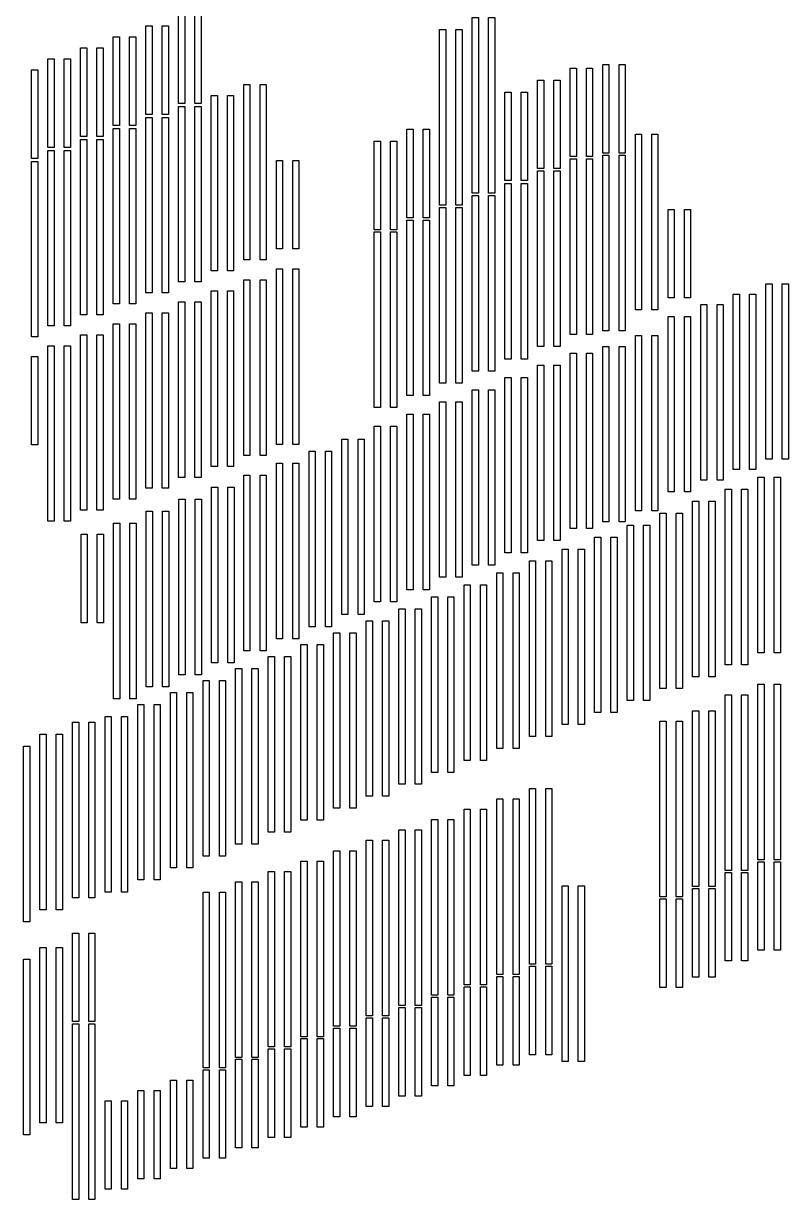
# Model space of a CAD drawing. Header units: millimetres. Extents: x 472827 to 475089, y 4317876 to 4319086.
# Drawn here: x 474523.4 to 474804.7, y 4317912.2 to 4318344.7 of the extents above; entities that cross this region are included whole.
import ezdxf

# ---------------------------------------------------------------- set-up
doc = ezdxf.new("R2010")
doc.units = ezdxf.units.MM
doc.layers.add('TRACKER', color=7, linetype='Continuous')

msp = doc.modelspace()

# ---------------------------------------------------------------- linework, layer by layer
at = {"layer": 'TRACKER', "color": 0, "extrusion": (0, 0.046609, 0.998913)}
for points, elevation in [([(-474580.38, -4313622.55), (-474582.66, -4313622.55), (-474582.66, -4313589.99), (-474580.38, -4313589.99)], 201961.62), ([(-474586.38, -4313622.55), (-474588.66, -4313622.55), (-474588.66, -4313589.99), (-474586.38, -4313589.99)], 201961.62), ([(-474556.38, -4313614.45), (-474558.66, -4313614.45), (-474558.66, -4313581.89), (-474556.38, -4313581.89)], 201962.16), ([(-474562.38, -4313614.45), (-474564.66, -4313614.45), (-474564.66, -4313581.89), (-474562.38, -4313581.89)], 201962.16), ([(-474568.38, -4313618.5), (-474570.66, -4313618.5), (-474570.66, -4313585.94), (-474568.38, -4313585.94)], 201961.89), ([(-474574.38, -4313618.5), (-474576.66, -4313618.5), (-474576.66, -4313585.94), (-474574.38, -4313585.94)], 201961.89), ([(-474544.38, -4313610.4), (-474546.66, -4313610.4), (-474546.66, -4313577.84), (-474544.38, -4313577.84)], 201962.43), ([(-474550.38, -4313610.4), (-474552.66, -4313610.4), (-474552.66, -4313577.84), (-474550.38, -4313577.84)], 201962.43)]:
    msp.add_lwpolyline(points, close=True, dxfattribs=dict(at, elevation=elevation))
at = {"layer": 'TRACKER', "color": 0, "extrusion": (0, 0.034262, 0.999413), "elevation": 148648.25}
for points in [[(-474688.38, -4315787.7), (-474690.66, -4315787.7), (-474690.66, -4315723.1), (-474688.38, -4315723.1)], [(-474694.38, -4315787.7), (-474696.66, -4315787.7), (-474696.66, -4315723.1), (-474694.38, -4315723.1)]]:
    msp.add_lwpolyline(points, close=True, dxfattribs=at)
at = {"layer": 'TRACKER', "color": 0, "extrusion": (0, 0.032824, 0.999461), "elevation": 142436.74}
for points in [[(-474676.38, -4315992.77), (-474678.66, -4315992.77), (-474678.66, -4315928.17), (-474676.38, -4315928.17)], [(-474682.38, -4315992.77), (-474684.66, -4315992.77), (-474684.66, -4315928.17), (-474682.38, -4315928.17)]]:
    msp.add_lwpolyline(points, close=True, dxfattribs=at)
at = {"layer": 'TRACKER', "color": 0, "extrusion": (0, 0.052584, 0.998617)}
for points, elevation in [([(-474532.38, -4312320.98), (-474534.66, -4312320.98), (-474534.66, -4312288.42), (-474532.38, -4312288.42)], 227763.7), ([(-474538.38, -4312320.98), (-474540.66, -4312320.98), (-474540.66, -4312288.42), (-474538.38, -4312288.42)], 227763.7), ([(-474616.38, -4312283.55), (-474618.66, -4312283.55), (-474618.66, -4312250.99), (-474616.38, -4312250.99)], 227763.74), ([(-474622.38, -4312283.55), (-474624.66, -4312283.55), (-474624.66, -4312250.99), (-474622.38, -4312250.99)], 227763.74)]:
    msp.add_lwpolyline(points, close=True, dxfattribs=dict(at, elevation=elevation))
at = {"layer": 'TRACKER', "color": 0, "extrusion": (0, 0.053213, 0.998583), "elevation": 230481.23}
msp.add_lwpolyline([(-474526.38, -4312172.54), (-474528.66, -4312172.54), (-474528.66, -4312139.98), (-474526.38, -4312139.98)], close=True, dxfattribs=at)
at = {"layer": 'TRACKER', "color": 0, "extrusion": (0, 0.036572, 0.999331), "elevation": 158620.8}
for points in [[(-474724.38, -4315414.09), (-474726.66, -4315414.09), (-474726.66, -4315381.53), (-474724.38, -4315381.53)], [(-474730.38, -4315414.09), (-474732.66, -4315414.09), (-474732.66, -4315381.53), (-474730.38, -4315381.53)]]:
    msp.add_lwpolyline(points, close=True, dxfattribs=at)
at = {"layer": 'TRACKER', "color": 0, "extrusion": (0, 0.028906, 0.999582), "elevation": 125518.38}
for points in [[(-474736.38, -4316505.06), (-474738.66, -4316505.06), (-474738.66, -4316472.5), (-474736.38, -4316472.5)], [(-474742.38, -4316505.06), (-474744.66, -4316505.06), (-474744.66, -4316472.5), (-474742.38, -4316472.5)]]:
    msp.add_lwpolyline(points, close=True, dxfattribs=at)
at = {"layer": 'TRACKER', "color": 0, "extrusion": (0, 0.032758, 0.999463)}
for points, elevation in [([(-474712.38, -4315983.64), (-474714.66, -4315983.64), (-474714.66, -4315951.08), (-474712.38, -4315951.08)], 142149.85), ([(-474718.38, -4315983.64), (-474720.66, -4315983.64), (-474720.66, -4315951.08), (-474718.38, -4315951.08)], 142149.85), ([(-474700.38, -4315979.23), (-474702.66, -4315979.23), (-474702.66, -4315946.67), (-474700.38, -4315946.67)], 142150.13), ([(-474706.38, -4315979.23), (-474708.66, -4315979.23), (-474708.66, -4315946.67), (-474706.38, -4315946.67)], 142150.13)]:
    msp.add_lwpolyline(points, close=True, dxfattribs=dict(at, elevation=elevation))
at = {"layer": 'TRACKER', "color": 0, "extrusion": (0, 0.049345, 0.998782)}
for points, elevation in [([(-474592.38, -4313023.65), (-474594.66, -4313023.65), (-474594.66, -4312959.06), (-474592.38, -4312959.06)], 213774.1), ([(-474598.38, -4313023.65), (-474600.66, -4313023.65), (-474600.66, -4312959.06), (-474598.38, -4312959.06)], 213774.1), ([(-474604.38, -4313027.7), (-474606.66, -4313027.7), (-474606.66, -4312963.11), (-474604.38, -4312963.11)], 213773.84), ([(-474610.38, -4313027.7), (-474612.66, -4313027.7), (-474612.66, -4312963.11), (-474610.38, -4312963.11)], 213773.84), ([(-474580.38, -4313019.6), (-474582.66, -4313019.6), (-474582.66, -4312955), (-474580.38, -4312955)], 213774.36), ([(-474586.38, -4313019.6), (-474588.66, -4313019.6), (-474588.66, -4312955), (-474586.38, -4312955)], 213774.36), ([(-474568.38, -4313015.55), (-474570.66, -4313015.55), (-474570.66, -4312950.95), (-474568.38, -4312950.95)], 213774.62), ([(-474574.38, -4313015.55), (-474576.66, -4313015.55), (-474576.66, -4312950.95), (-474574.38, -4312950.95)], 213774.62), ([(-474556.38, -4313011.49), (-474558.66, -4313011.49), (-474558.66, -4312946.9), (-474556.38, -4312946.9)], 213774.87), ([(-474562.38, -4313011.49), (-474564.66, -4313011.49), (-474564.66, -4312946.9), (-474562.38, -4312946.9)], 213774.87), ([(-474604.38, -4312955.65), (-474606.66, -4312955.65), (-474606.66, -4312891.05), (-474604.38, -4312891.05)], 213775.83), ([(-474610.38, -4312955.65), (-474612.66, -4312955.65), (-474612.66, -4312891.05), (-474610.38, -4312891.05)], 213775.83), ([(-474592.38, -4312951.59), (-474594.66, -4312951.59), (-474594.66, -4312887), (-474592.38, -4312887)], 213776.08), ([(-474598.38, -4312951.59), (-474600.66, -4312951.59), (-474600.66, -4312887), (-474598.38, -4312887)], 213776.08), ([(-474580.38, -4312947.54), (-474582.66, -4312947.54), (-474582.66, -4312882.95), (-474580.38, -4312882.95)], 213776.34), ([(-474586.38, -4312947.54), (-474588.66, -4312947.54), (-474588.66, -4312882.95), (-474586.38, -4312882.95)], 213776.34), ([(-474568.38, -4312943.49), (-474570.66, -4312943.49), (-474570.66, -4312878.9), (-474568.38, -4312878.9)], 213776.6), ([(-474574.38, -4312943.49), (-474576.66, -4312943.49), (-474576.66, -4312878.9), (-474574.38, -4312878.9)], 213776.6)]:
    msp.add_lwpolyline(points, close=True, dxfattribs=dict(at, elevation=elevation))
at = {"layer": 'TRACKER', "color": 0, "extrusion": (0, 0.027781, 0.999614), "elevation": 120660.06}
for points in [[(-474664.38, -4316619.78), (-474666.66, -4316619.78), (-474666.66, -4316587.22), (-474664.38, -4316587.22)], [(-474670.38, -4316619.78), (-474672.66, -4316619.78), (-474672.66, -4316587.22), (-474670.38, -4316587.22)]]:
    msp.add_lwpolyline(points, close=True, dxfattribs=at)
at = {"layer": 'TRACKER', "color": 0, "extrusion": (0, 0.047071, 0.998892)}
for points, elevation in [([(-474544.38, -4313482.78), (-474546.66, -4313482.78), (-474546.66, -4313418.18), (-474544.38, -4313418.18)], 203959.1), ([(-474550.38, -4313482.78), (-474552.66, -4313482.78), (-474552.66, -4313418.18), (-474550.38, -4313418.18)], 203959.1), ([(-474556.38, -4313414.78), (-474558.66, -4313414.78), (-474558.66, -4313350.19), (-474556.38, -4313350.19)], 203960.98), ([(-474562.38, -4313414.78), (-474564.66, -4313414.78), (-474564.66, -4313350.19), (-474562.38, -4313350.19)], 203960.98)]:
    msp.add_lwpolyline(points, close=True, dxfattribs=dict(at, elevation=elevation))
at = {"layer": 'TRACKER', "color": 0, "extrusion": (0, 0.032246, 0.99948), "elevation": 139942.81}
for points in [[(-474652.38, -4316033.27), (-474654.66, -4316033.27), (-474654.66, -4316000.71), (-474652.38, -4316000.71)], [(-474658.38, -4316033.27), (-474660.66, -4316033.27), (-474660.66, -4316000.71), (-474658.38, -4316000.71)]]:
    msp.add_lwpolyline(points, close=True, dxfattribs=at)
at = {"layer": 'TRACKER', "color": 0, "extrusion": (0, 0.043654, 0.999047), "elevation": 189203.12}
for points in [[(-474748.38, -4314157.13), (-474750.66, -4314157.13), (-474750.66, -4314092.53), (-474748.38, -4314092.53)], [(-474754.38, -4314157.13), (-474756.66, -4314157.13), (-474756.66, -4314092.53), (-474754.38, -4314092.53)]]:
    msp.add_lwpolyline(points, close=True, dxfattribs=at)
at = {"layer": 'TRACKER', "color": 0, "extrusion": (0, 0.041406, 0.999142)}
for points, elevation in [([(-474532.38, -4314565.98), (-474534.66, -4314565.98), (-474534.66, -4314501.38), (-474532.38, -4314501.38)], 179495.37), ([(-474538.38, -4314565.98), (-474540.66, -4314565.98), (-474540.66, -4314501.38), (-474538.38, -4314501.38)], 179495.37), ([(-474544.38, -4314497.99), (-474546.66, -4314497.99), (-474546.66, -4314433.4), (-474544.38, -4314433.4)], 179497.64), ([(-474550.38, -4314497.99), (-474552.66, -4314497.99), (-474552.66, -4314433.4), (-474550.38, -4314433.4)], 179497.64)]:
    msp.add_lwpolyline(points, close=True, dxfattribs=dict(at, elevation=elevation))
at = {"layer": 'TRACKER', "color": 0, "extrusion": (0, 0.037865, 0.999283)}
for points, elevation in [([(-474526.38, -4315171.01), (-474528.66, -4315171.01), (-474528.66, -4315106.41), (-474526.38, -4315106.41)], 164202.39), ([(-474532.38, -4315103.05), (-474534.66, -4315103.05), (-474534.66, -4315038.45), (-474532.38, -4315038.45)], 164204.63), ([(-474538.38, -4315103.05), (-474540.66, -4315103.05), (-474540.66, -4315038.45), (-474538.38, -4315038.45)], 164204.63)]:
    msp.add_lwpolyline(points, close=True, dxfattribs=dict(at, elevation=elevation))
at = {"layer": 'TRACKER', "color": 0, "extrusion": (0, 0.037778, 0.999286), "elevation": 163830.66}
for points in [[(-474724.38, -4315186.05), (-474726.66, -4315186.05), (-474726.66, -4315121.45), (-474724.38, -4315121.45)], [(-474730.38, -4315186.05), (-474732.66, -4315186.05), (-474732.66, -4315121.45), (-474730.38, -4315121.45)]]:
    msp.add_lwpolyline(points, close=True, dxfattribs=at)
at = {"layer": 'TRACKER', "color": 0, "extrusion": (0, 0.041288, 0.999147), "elevation": 178987.72}
for points in [[(-474736.38, -4314585.25), (-474738.66, -4314585.25), (-474738.66, -4314520.66), (-474736.38, -4314520.66)], [(-474742.38, -4314585.25), (-474744.66, -4314585.25), (-474744.66, -4314520.66), (-474742.38, -4314520.66)]]:
    msp.add_lwpolyline(points, close=True, dxfattribs=at)
at = {"layer": 'TRACKER', "color": 0, "extrusion": (0, 0.03465, 0.9994), "elevation": 150321.46}
for points in [[(-474712.38, -4315673.37), (-474714.66, -4315673.37), (-474714.66, -4315608.77), (-474712.38, -4315608.77)], [(-474718.38, -4315673.37), (-474720.66, -4315673.37), (-474720.66, -4315608.77), (-474718.38, -4315608.77)]]:
    msp.add_lwpolyline(points, close=True, dxfattribs=at)
at = {"layer": 'TRACKER', "color": 0, "extrusion": (0, 0.029516, 0.999564)}
for points, elevation in [([(-474700.38, -4316383.88), (-474702.66, -4316383.88), (-474702.66, -4316319.29), (-474700.38, -4316319.29)], 128151.83), ([(-474706.38, -4316383.88), (-474708.66, -4316383.88), (-474708.66, -4316319.29), (-474706.38, -4316319.29)], 128151.83), ([(-474688.38, -4316379.48), (-474690.66, -4316379.48), (-474690.66, -4316314.88), (-474688.38, -4316314.88)], 128151.95), ([(-474694.38, -4316379.48), (-474696.66, -4316379.48), (-474696.66, -4316314.88), (-474694.38, -4316314.88)], 128151.95)]:
    msp.add_lwpolyline(points, close=True, dxfattribs=dict(at, elevation=elevation))
at = {"layer": 'TRACKER', "color": 0, "extrusion": (0, 0.029331, 0.99957), "elevation": 127351.37}
for points in [[(-474676.38, -4316398.77), (-474678.66, -4316398.77), (-474678.66, -4316334.18), (-474676.38, -4316334.18)], [(-474682.38, -4316398.77), (-474684.66, -4316398.77), (-474684.66, -4316334.18), (-474682.38, -4316334.18)]]:
    msp.add_lwpolyline(points, close=True, dxfattribs=at)
at = {"layer": 'TRACKER', "color": 0, "extrusion": (0, 0.043997, 0.999032), "elevation": 190681.83}
for points in [[(-474760.38, -4314064.34), (-474762.66, -4314064.34), (-474762.66, -4314031.78), (-474760.38, -4314031.78)], [(-474766.38, -4314064.34), (-474768.66, -4314064.34), (-474768.66, -4314031.78), (-474766.38, -4314031.78)]]:
    msp.add_lwpolyline(points, close=True, dxfattribs=at)
at = {"layer": 'TRACKER', "color": 0, "extrusion": (0, 0.029609, 0.999562), "elevation": 128555.54}
for points in [[(-474664.38, -4316358.47), (-474666.66, -4316358.47), (-474666.66, -4316293.87), (-474664.38, -4316293.87)], [(-474670.38, -4316358.47), (-474672.66, -4316358.47), (-474672.66, -4316293.87), (-474670.38, -4316293.87)]]:
    msp.add_lwpolyline(points, close=True, dxfattribs=at)
at = {"layer": 'TRACKER', "color": 0, "extrusion": (0, 0.029239, 0.999572), "elevation": 126955.7}
for points in [[(-474652.38, -4316401.42), (-474654.66, -4316401.42), (-474654.66, -4316336.82), (-474652.38, -4316336.82)], [(-474658.38, -4316401.42), (-474660.66, -4316401.42), (-474660.66, -4316336.82), (-474658.38, -4316336.82)]]:
    msp.add_lwpolyline(points, close=True, dxfattribs=at)
at = {"layer": 'TRACKER', "color": 0, "extrusion": (0, 0.034703, 0.999398), "elevation": 150551.36}
for points in [[(-474616.38, -4315629.23), (-474618.66, -4315629.23), (-474618.66, -4315564.63), (-474616.38, -4315564.63)], [(-474622.38, -4315629.23), (-474624.66, -4315629.23), (-474624.66, -4315564.63), (-474622.38, -4315564.63)]]:
    msp.add_lwpolyline(points, close=True, dxfattribs=at)
at = {"layer": 'TRACKER', "color": 0, "extrusion": (0, 0.041186, 0.999152)}
for points, elevation in [([(-474796.38, -4314556.41), (-474798.66, -4314556.41), (-474798.66, -4314491.81), (-474796.38, -4314491.81)], 178543.11), ([(-474802.38, -4314556.41), (-474804.66, -4314556.41), (-474804.66, -4314491.81), (-474802.38, -4314491.81)], 178543.11), ([(-474784.38, -4314552.55), (-474786.66, -4314552.55), (-474786.66, -4314487.96), (-474784.38, -4314487.96)], 178543.5), ([(-474790.38, -4314552.55), (-474792.66, -4314552.55), (-474792.66, -4314487.96), (-474790.38, -4314487.96)], 178543.5)]:
    msp.add_lwpolyline(points, close=True, dxfattribs=dict(at, elevation=elevation))
at = {"layer": 'TRACKER', "color": 0, "extrusion": (0, 0.045244, 0.998976), "elevation": 196068.86}
for points in [[(-474772.38, -4313787.82), (-474774.66, -4313787.82), (-474774.66, -4313723.22), (-474772.38, -4313723.22)], [(-474778.38, -4313787.82), (-474780.66, -4313787.82), (-474780.66, -4313723.22), (-474778.38, -4313723.22)]]:
    msp.add_lwpolyline(points, close=True, dxfattribs=at)
at = {"layer": 'TRACKER', "color": 0, "extrusion": (0, 0.048643, 0.998816), "elevation": 210746.86}
for points in [[(-474760.38, -4313091.26), (-474762.66, -4313091.26), (-474762.66, -4313026.66), (-474760.38, -4313026.66)], [(-474766.38, -4313091.26), (-474768.66, -4313091.26), (-474768.66, -4313026.66), (-474766.38, -4313026.66)]]:
    msp.add_lwpolyline(points, close=True, dxfattribs=at)
at = {"layer": 'TRACKER', "color": 0, "extrusion": (0, 0.05195, 0.99865), "elevation": 225025.84}
for points in [[(-474748.38, -4312362.9), (-474750.66, -4312362.9), (-474750.66, -4312298.3), (-474748.38, -4312298.3)], [(-474754.38, -4312362.9), (-474756.66, -4312362.9), (-474756.66, -4312298.3), (-474754.38, -4312298.3)]]:
    msp.add_lwpolyline(points, close=True, dxfattribs=at)
at = {"layer": 'TRACKER', "color": 0, "extrusion": (0, 0.050482, 0.998725), "elevation": 218684.97}
for points in [[(-474724.38, -4312682.56), (-474726.66, -4312682.56), (-474726.66, -4312617.97), (-474724.38, -4312617.97)], [(-474730.38, -4312682.56), (-474732.66, -4312682.56), (-474732.66, -4312617.97), (-474730.38, -4312617.97)]]:
    msp.add_lwpolyline(points, close=True, dxfattribs=at)
at = {"layer": 'TRACKER', "color": 0, "extrusion": (0, 0.051717, 0.998662), "elevation": 224019.87}
for points in [[(-474736.38, -4312411.17), (-474738.66, -4312411.17), (-474738.66, -4312346.58), (-474736.38, -4312346.58)], [(-474742.38, -4312411.17), (-474744.66, -4312411.17), (-474744.66, -4312346.58), (-474742.38, -4312346.58)]]:
    msp.add_lwpolyline(points, close=True, dxfattribs=at)
at = {"layer": 'TRACKER', "color": 0, "extrusion": (0, 0.043775, 0.999041), "elevation": 189725}
msp.add_lwpolyline([(-474526.33, -4314052.42), (-474528.61, -4314052.42), (-474528.61, -4314019.85), (-474526.33, -4314019.85)], close=True, dxfattribs=at)
at = {"layer": 'TRACKER', "color": 0, "extrusion": (0, 0.048307, 0.998833), "elevation": 209295.24}
for points in [[(-474712.38, -4313144.04), (-474714.66, -4313144.04), (-474714.66, -4313079.44), (-474712.38, -4313079.44)], [(-474718.38, -4313144.04), (-474720.66, -4313144.04), (-474720.66, -4313079.44), (-474718.38, -4313079.44)]]:
    msp.add_lwpolyline(points, close=True, dxfattribs=at)
at = {"layer": 'TRACKER', "color": 0, "extrusion": (0, 0.045312, 0.998973), "elevation": 196363.74}
for points in [[(-474700.38, -4313747.57), (-474702.66, -4313747.57), (-474702.66, -4313682.97), (-474700.38, -4313682.97)], [(-474706.38, -4313747.57), (-474708.66, -4313747.57), (-474708.66, -4313682.97), (-474706.38, -4313682.97)]]:
    msp.add_lwpolyline(points, close=True, dxfattribs=at)
at = {"layer": 'TRACKER', "color": 0, "extrusion": (0, 0.041906, 0.999122), "elevation": 181656.01}
for points in [[(-474688.38, -4314387.4), (-474690.66, -4314387.4), (-474690.66, -4314322.81), (-474688.38, -4314322.81)], [(-474694.38, -4314387.4), (-474696.66, -4314387.4), (-474696.66, -4314322.81), (-474694.38, -4314322.81)]]:
    msp.add_lwpolyline(points, close=True, dxfattribs=at)
at = {"layer": 'TRACKER', "color": 0, "extrusion": (0, 0.037417, 0.9993), "elevation": 162271.13}
for points in [[(-474676.38, -4315155.58), (-474678.66, -4315155.58), (-474678.66, -4315090.98), (-474676.38, -4315090.98)], [(-474682.38, -4315155.58), (-474684.66, -4315155.58), (-474684.66, -4315090.98), (-474682.38, -4315090.98)]]:
    msp.add_lwpolyline(points, close=True, dxfattribs=at)
at = {"layer": 'TRACKER', "color": 0, "extrusion": (0, 0.037667, 0.99929), "elevation": 163347.89}
for points in [[(-474664.38, -4315110.35), (-474666.66, -4315110.35), (-474666.66, -4315045.76), (-474664.38, -4315045.76)], [(-474670.38, -4315110.35), (-474672.66, -4315110.35), (-474672.66, -4315045.76), (-474670.38, -4315045.76)]]:
    msp.add_lwpolyline(points, close=True, dxfattribs=at)
at = {"layer": 'TRACKER', "color": 0, "extrusion": (0, 0.03726, 0.999306), "elevation": 161592.65}
for points in [[(-474652.38, -4315172.04), (-474654.66, -4315172.04), (-474654.66, -4315107.44), (-474652.38, -4315107.44)], [(-474658.38, -4315172.04), (-474660.66, -4315172.04), (-474660.66, -4315107.44), (-474658.38, -4315107.44)]]:
    msp.add_lwpolyline(points, close=True, dxfattribs=at)
at = {"layer": 'TRACKER', "color": 0, "extrusion": (0, 0.035987, 0.999352), "elevation": 156095.8}
for points in [[(-474640.41, -4315369.65), (-474642.69, -4315369.65), (-474642.69, -4315305.05), (-474640.41, -4315305.05)], [(-474646.41, -4315369.65), (-474648.69, -4315369.65), (-474648.69, -4315305.05), (-474646.41, -4315305.05)]]:
    msp.add_lwpolyline(points, close=True, dxfattribs=at)
at = {"layer": 'TRACKER', "color": 0, "extrusion": (0, 0.036126, 0.999347), "elevation": 156693.29}
for points in [[(-474628.38, -4315343.53), (-474630.66, -4315343.53), (-474630.66, -4315278.94), (-474628.38, -4315278.94)], [(-474634.38, -4315343.53), (-474636.66, -4315343.53), (-474636.66, -4315278.94), (-474634.38, -4315278.94)]]:
    msp.add_lwpolyline(points, close=True, dxfattribs=at)
at = {"layer": 'TRACKER', "color": 0, "extrusion": (0, 0.035916, 0.999355), "elevation": 155789.7}
for points in [[(-474616.38, -4315371.81), (-474618.66, -4315371.81), (-474618.66, -4315307.22), (-474616.38, -4315307.22)], [(-474622.38, -4315371.81), (-474624.66, -4315371.81), (-474624.66, -4315307.22), (-474622.38, -4315307.22)]]:
    msp.add_lwpolyline(points, close=True, dxfattribs=at)
at = {"layer": 'TRACKER', "color": 0, "extrusion": (0, 0.032836, 0.999461), "elevation": 142485.78}
for points in [[(-474604.38, -4315827.17), (-474606.66, -4315827.17), (-474606.66, -4315762.58), (-474604.38, -4315762.58)], [(-474610.38, -4315827.17), (-474612.66, -4315827.17), (-474612.66, -4315762.58), (-474610.38, -4315762.58)]]:
    msp.add_lwpolyline(points, close=True, dxfattribs=at)
at = {"layer": 'TRACKER', "color": 0, "extrusion": (0, 0.02805, 0.999607), "elevation": 121822.05}
for points in [[(-474793.39, -4316459.14), (-474795.67, -4316459.14), (-474795.67, -4316394.55), (-474793.39, -4316394.55)], [(-474799.39, -4316459.14), (-474801.67, -4316459.14), (-474801.67, -4316394.55), (-474799.39, -4316394.55)]]:
    msp.add_lwpolyline(points, close=True, dxfattribs=at)
at = {"layer": 'TRACKER', "color": 0, "extrusion": (0, 0.029797, 0.999556), "elevation": 129366.13}
for points in [[(-474592.53, -4316235.91), (-474594.81, -4316235.91), (-474594.81, -4316171.32), (-474592.53, -4316171.32)], [(-474598.53, -4316235.91), (-474600.81, -4316235.91), (-474600.81, -4316171.32), (-474598.53, -4316171.32)]]:
    msp.add_lwpolyline(points, close=True, dxfattribs=at)
at = {"layer": 'TRACKER', "color": 0, "extrusion": (0, 0.031363, 0.999508), "elevation": 136129.22}
for points in [[(-474781.39, -4316027.22), (-474783.67, -4316027.22), (-474783.67, -4315962.62), (-474781.39, -4315962.62)], [(-474787.39, -4316027.22), (-474789.67, -4316027.22), (-474789.67, -4315962.62), (-474787.39, -4315962.62)]]:
    msp.add_lwpolyline(points, close=True, dxfattribs=at)
at = {"layer": 'TRACKER', "color": 0, "extrusion": (0, 0.02766, 0.999617), "elevation": 120135.12}
for points in [[(-474580.53, -4316498.31), (-474582.81, -4316498.31), (-474582.81, -4316433.71), (-474580.53, -4316433.71)], [(-474586.53, -4316498.31), (-474588.81, -4316498.31), (-474588.81, -4316433.71), (-474586.53, -4316433.71)]]:
    msp.add_lwpolyline(points, close=True, dxfattribs=at)
at = {"layer": 'TRACKER', "color": 0, "extrusion": (0, 0.035403, 0.999373), "elevation": 153575.61}
for points in [[(-474769.39, -4315437.25), (-474771.67, -4315437.25), (-474771.67, -4315372.65), (-474769.39, -4315372.65)], [(-474775.39, -4315437.25), (-474777.67, -4315437.25), (-474777.67, -4315372.65), (-474775.39, -4315372.65)]]:
    msp.add_lwpolyline(points, close=True, dxfattribs=at)
at = {"layer": 'TRACKER', "color": 0, "extrusion": (0, 0.024566, 0.999698)}
for points, elevation in [([(-474568.53, -4316845.07), (-474570.81, -4316845.07), (-474570.81, -4316780.47), (-474568.53, -4316780.47)], 106774.46), ([(-474574.53, -4316845.07), (-474576.81, -4316845.07), (-474576.81, -4316780.47), (-474574.53, -4316780.47)], 106774.46), ([(-474556.53, -4316840.67), (-474558.81, -4316840.67), (-474558.81, -4316776.08), (-474556.53, -4316776.08)], 106774.39), ([(-474562.53, -4316840.67), (-474564.81, -4316840.67), (-474564.81, -4316776.08), (-474562.53, -4316776.08)], 106774.39)]:
    msp.add_lwpolyline(points, close=True, dxfattribs=dict(at, elevation=elevation))
at = {"layer": 'TRACKER', "color": 0, "extrusion": (0, 0.038421, 0.999262), "elevation": 166606.2}
for points in [[(-474757.39, -4314949.41), (-474759.67, -4314949.41), (-474759.67, -4314884.82), (-474757.39, -4314884.82)], [(-474763.39, -4314949.41), (-474765.67, -4314949.41), (-474765.67, -4314884.82), (-474763.39, -4314884.82)]]:
    msp.add_lwpolyline(points, close=True, dxfattribs=at)
at = {"layer": 'TRACKER', "color": 0, "extrusion": (0, 0.040128, 0.999195), "elevation": 173978.04}
for points in [[(-474745.39, -4314654.06), (-474747.67, -4314654.06), (-474747.67, -4314589.47), (-474745.39, -4314589.47)], [(-474751.39, -4314654.06), (-474753.67, -4314654.06), (-474753.67, -4314589.47), (-474751.39, -4314589.47)]]:
    msp.add_lwpolyline(points, close=True, dxfattribs=at)
at = {"layer": 'TRACKER', "color": 0, "extrusion": (0, 0.021167, 0.999776), "elevation": 92098.31}
for points in [[(-474544.53, -4317174.63), (-474546.81, -4317174.63), (-474546.81, -4317142.07), (-474544.53, -4317142.07)], [(-474550.53, -4317174.63), (-474552.81, -4317174.63), (-474552.81, -4317142.07), (-474550.53, -4317142.07)]]:
    msp.add_lwpolyline(points, close=True, dxfattribs=at)
at = {"layer": 'TRACKER', "color": 0, "extrusion": (0, 0.041427, 0.999142), "elevation": 179585.17}
for points in [[(-474733.39, -4314419.92), (-474735.67, -4314419.92), (-474735.67, -4314355.32), (-474733.39, -4314355.32)], [(-474739.39, -4314419.92), (-474741.67, -4314419.92), (-474741.67, -4314355.32), (-474739.39, -4314355.32)]]:
    msp.add_lwpolyline(points, close=True, dxfattribs=at)
at = {"layer": 'TRACKER', "color": 0, "extrusion": (0, 0.042707, 0.999088), "elevation": 185112.33}
for points in [[(-474721.39, -4314181.9), (-474723.67, -4314181.9), (-474723.67, -4314117.3), (-474721.39, -4314117.3)], [(-474727.39, -4314181.9), (-474729.67, -4314181.9), (-474729.67, -4314117.3), (-474727.39, -4314117.3)]]:
    msp.add_lwpolyline(points, close=True, dxfattribs=at)
at = {"layer": 'TRACKER', "color": 0, "extrusion": (0, 0.042726, 0.999087), "elevation": 185194.6}
for points in [[(-474709.39, -4314173.96), (-474711.67, -4314173.96), (-474711.67, -4314109.37), (-474709.39, -4314109.37)], [(-474715.39, -4314173.96), (-474717.67, -4314173.96), (-474717.67, -4314109.37), (-474715.39, -4314109.37)]]:
    msp.add_lwpolyline(points, close=True, dxfattribs=at)
at = {"layer": 'TRACKER', "color": 0, "extrusion": (0, 0.041518, 0.999138), "elevation": 179978.08}
for points in [[(-474697.39, -4314390.33), (-474699.67, -4314390.33), (-474699.67, -4314325.74), (-474697.39, -4314325.74)], [(-474703.39, -4314390.33), (-474705.67, -4314390.33), (-474705.67, -4314325.74), (-474703.39, -4314325.74)]]:
    msp.add_lwpolyline(points, close=True, dxfattribs=at)
at = {"layer": 'TRACKER', "color": 0, "extrusion": (0, 0.039281, 0.999228), "elevation": 170319.9}
for points in [[(-474685.39, -4314778), (-474687.67, -4314778), (-474687.67, -4314713.41), (-474685.39, -4314713.41)], [(-474691.39, -4314778), (-474693.67, -4314778), (-474693.67, -4314713.41), (-474691.39, -4314713.41)]]:
    msp.add_lwpolyline(points, close=True, dxfattribs=at)
at = {"layer": 'TRACKER', "color": 0, "extrusion": (0, 0.036265, 0.999342)}
for points, elevation in [([(-474673.39, -4315268.1), (-474675.67, -4315268.1), (-474675.67, -4315203.5), (-474673.39, -4315203.5)], 157293.9), ([(-474679.39, -4315268.1), (-474681.67, -4315268.1), (-474681.67, -4315203.5), (-474679.39, -4315203.5)], 157293.9), ([(-474661.39, -4315263.71), (-474663.67, -4315263.71), (-474663.67, -4315199.11), (-474661.39, -4315199.11)], 157293.67), ([(-474667.39, -4315263.71), (-474669.67, -4315263.71), (-474669.67, -4315199.11), (-474667.39, -4315199.11)], 157293.67), ([(-474649.39, -4315259.32), (-474651.67, -4315259.32), (-474651.67, -4315194.72), (-474649.39, -4315194.72)], 157293.45), ([(-474655.39, -4315259.32), (-474657.67, -4315259.32), (-474657.67, -4315194.72), (-474655.39, -4315194.72)], 157293.45), ([(-474637.39, -4315254.93), (-474639.67, -4315254.93), (-474639.67, -4315190.33), (-474637.39, -4315190.33)], 157293.23), ([(-474643.39, -4315254.93), (-474645.67, -4315254.93), (-474645.67, -4315190.33), (-474643.39, -4315190.33)], 157293.23), ([(-474625.39, -4315250.54), (-474627.67, -4315250.54), (-474627.67, -4315185.94), (-474625.39, -4315185.94)], 157293), ([(-474631.39, -4315250.54), (-474633.67, -4315250.54), (-474633.67, -4315185.94), (-474631.39, -4315185.94)], 157293), ([(-474613.39, -4315246.15), (-474615.67, -4315246.15), (-474615.67, -4315181.55), (-474613.39, -4315181.55)], 157292.78), ([(-474619.39, -4315246.15), (-474621.67, -4315246.15), (-474621.67, -4315181.55), (-474619.39, -4315181.55)], 157292.78), ([(-474601.39, -4315241.76), (-474603.67, -4315241.76), (-474603.67, -4315177.16), (-474601.39, -4315177.16)], 157292.56), ([(-474607.39, -4315241.76), (-474609.67, -4315241.76), (-474609.67, -4315177.16), (-474607.39, -4315177.16)], 157292.56), ([(-474589.39, -4315237.37), (-474591.67, -4315237.37), (-474591.67, -4315172.77), (-474589.39, -4315172.77)], 157292.33), ([(-474595.39, -4315237.37), (-474597.67, -4315237.37), (-474597.67, -4315172.77), (-474595.39, -4315172.77)], 157292.33), ([(-474577.39, -4315232.97), (-474579.67, -4315232.97), (-474579.67, -4315168.38), (-474577.39, -4315168.38)], 157292.11), ([(-474583.39, -4315232.97), (-474585.67, -4315232.97), (-474585.67, -4315168.38), (-474583.39, -4315168.38)], 157292.11), ([(-474565.39, -4315228.58), (-474567.67, -4315228.58), (-474567.67, -4315163.99), (-474565.39, -4315163.99)], 157291.89), ([(-474571.39, -4315228.58), (-474573.67, -4315228.58), (-474573.67, -4315163.99), (-474571.39, -4315163.99)], 157291.89)]:
    msp.add_lwpolyline(points, close=True, dxfattribs=dict(at, elevation=elevation))
at = {"layer": 'TRACKER', "color": 0, "extrusion": (0, -0.004616, 0.999989)}
for points, elevation in [([(474781.39, 4318055.05), (474783.67, 4318055.05), (474783.67, 4317990.46), (474781.39, 4317990.46)], -19227.11), ([(474787.39, 4318055.05), (474789.67, 4318055.05), (474789.67, 4317990.46), (474787.39, 4317990.46)], -19227.11), ([(474793.39, 4318058.99), (474795.67, 4318058.99), (474795.67, 4317994.39), (474793.39, 4317994.39)], -19226.86), ([(474799.39, 4318058.99), (474801.67, 4318058.99), (474801.67, 4317994.39), (474799.39, 4317994.39)], -19226.86), ([(474769.39, 4318049.12), (474771.67, 4318049.12), (474771.67, 4317984.53), (474769.39, 4317984.53)], -19227.36), ([(474775.39, 4318049.12), (474777.67, 4318049.12), (474777.67, 4317984.53), (474775.39, 4317984.53)], -19227.36), ([(474757.39, 4318045.32), (474759.67, 4318045.32), (474759.67, 4317980.73), (474757.39, 4317980.73)], -19227.61), ([(474763.39, 4318045.32), (474765.67, 4318045.32), (474765.67, 4317980.73), (474763.39, 4317980.73)], -19227.61), ([(474709.39, 4318020.53), (474711.67, 4318020.53), (474711.67, 4317955.94), (474709.39, 4317955.94)], -19228.59), ([(474715.39, 4318020.53), (474717.67, 4318020.53), (474717.67, 4317955.94), (474715.39, 4317955.94)], -19228.59), ([(474697.39, 4318016.73), (474699.67, 4318016.73), (474699.67, 4317952.13), (474697.39, 4317952.13)], -19228.84), ([(474703.39, 4318016.73), (474705.67, 4318016.73), (474705.67, 4317952.13), (474703.39, 4317952.13)], -19228.84), ([(474685.39, 4318012.92), (474687.67, 4318012.92), (474687.67, 4317948.33), (474685.39, 4317948.33)], -19229.09), ([(474691.39, 4318012.92), (474693.67, 4318012.92), (474693.67, 4317948.33), (474691.39, 4317948.33)], -19229.09), ([(474673.39, 4318009.12), (474675.67, 4318009.12), (474675.67, 4317944.52), (474673.39, 4317944.52)], -19229.35), ([(474679.39, 4318009.12), (474681.67, 4318009.12), (474681.67, 4317944.52), (474679.39, 4317944.52)], -19229.35), ([(474661.39, 4318005.31), (474663.67, 4318005.31), (474663.67, 4317940.72), (474661.39, 4317940.72)], -19229.6), ([(474667.39, 4318005.31), (474669.67, 4318005.31), (474669.67, 4317940.72), (474667.39, 4317940.72)], -19229.6), ([(474649.39, 4318001.51), (474651.67, 4318001.51), (474651.67, 4317936.91), (474649.39, 4317936.91)], -19229.86), ([(474655.39, 4318001.51), (474657.67, 4318001.51), (474657.67, 4317936.91), (474655.39, 4317936.91)], -19229.86), ([(474637.39, 4317997.7), (474639.67, 4317997.7), (474639.67, 4317933.11), (474637.39, 4317933.11)], -19230.11), ([(474643.39, 4317997.7), (474645.67, 4317997.7), (474645.67, 4317933.11), (474643.39, 4317933.11)], -19230.11), ([(474613.39, 4317990.09), (474615.67, 4317990.09), (474615.67, 4317925.5), (474613.39, 4317925.5)], -19230.62), ([(474619.39, 4317990.09), (474621.67, 4317990.09), (474621.67, 4317925.5), (474619.39, 4317925.5)], -19230.62), ([(474625.39, 4317993.9), (474627.67, 4317993.9), (474627.67, 4317929.3), (474625.39, 4317929.3)], -19230.37), ([(474631.39, 4317993.9), (474633.67, 4317993.9), (474633.67, 4317929.3), (474631.39, 4317929.3)], -19230.37), ([(474601.39, 4317986.29), (474603.67, 4317986.29), (474603.67, 4317921.69), (474601.39, 4317921.69)], -19230.88), ([(474607.39, 4317986.29), (474609.67, 4317986.29), (474609.67, 4317921.69), (474607.39, 4317921.69)], -19230.88), ([(474589.39, 4317982.48), (474591.67, 4317982.48), (474591.67, 4317917.89), (474589.39, 4317917.89)], -19231.13), ([(474595.39, 4317982.48), (474597.67, 4317982.48), (474597.67, 4317917.89), (474595.39, 4317917.89)], -19231.13), ([(474721.39, 4317984.81), (474723.67, 4317984.81), (474723.67, 4317920.21), (474721.39, 4317920.21)], -19228.01), ([(474727.39, 4317984.81), (474729.67, 4317984.81), (474729.67, 4317920.21), (474727.39, 4317920.21)], -19228.01)]:
    msp.add_lwpolyline(points, close=True, dxfattribs=dict(at, elevation=elevation))
at = {"layer": 'TRACKER', "color": 0, "extrusion": (0, 0.013214, 0.999913), "elevation": 57758.01}
for points in [[(474553.39, 4317703.6), (474555.67, 4317703.6), (474555.67, 4317639), (474553.39, 4317639)], [(474559.39, 4317703.6), (474561.67, 4317703.6), (474561.67, 4317639), (474559.39, 4317639)]]:
    msp.add_lwpolyline(points, close=True, dxfattribs=at)
at = {"layer": 'TRACKER', "color": 0, "extrusion": (0, 0.010848, 0.999941), "elevation": 47540.64}
for points in [[(474541.39, 4317826.09), (474543.67, 4317826.09), (474543.67, 4317761.49), (474541.39, 4317761.49)], [(474547.39, 4317826.09), (474549.67, 4317826.09), (474549.67, 4317761.49), (474547.39, 4317761.49)]]:
    msp.add_lwpolyline(points, close=True, dxfattribs=at)
at = {"layer": 'TRACKER', "color": 0, "extrusion": (0, 0.007761, 0.99997), "elevation": 34209.68}
for points in [[(474529.39, 4317947.89), (474531.67, 4317947.89), (474531.67, 4317883.29), (474529.39, 4317883.29)], [(474535.39, 4317947.89), (474537.67, 4317947.89), (474537.67, 4317883.29), (474535.39, 4317883.29)]]:
    msp.add_lwpolyline(points, close=True, dxfattribs=at)
at = {"layer": 'TRACKER', "color": 0, "extrusion": (0, 0.004405, 0.99999), "elevation": 19719.29}
msp.add_lwpolyline([(474523.39, 4318033.97), (474525.67, 4318033.97), (474525.67, 4317969.38), (474523.39, 4317969.38)], close=True, dxfattribs=at)
at = {"layer": 'TRACKER', "color": 0, "extrusion": (0, 0.004182, 0.999991)}
for points, elevation in [([(474793.39, 4317995.71), (474795.67, 4317995.71), (474795.67, 4317963.14), (474793.39, 4317963.14)], 18763.2), ([(474799.39, 4317995.71), (474801.67, 4317995.71), (474801.67, 4317963.14), (474799.39, 4317963.14)], 18763.2), ([(474781.39, 4317991.78), (474783.67, 4317991.78), (474783.67, 4317959.21), (474781.39, 4317959.21)], 18762.91), ([(474787.39, 4317991.78), (474789.67, 4317991.78), (474789.67, 4317959.21), (474787.39, 4317959.21)], 18762.91), ([(474769.39, 4317985.85), (474771.67, 4317985.85), (474771.67, 4317953.29), (474769.39, 4317953.29)], 18762.61), ([(474775.39, 4317985.85), (474777.67, 4317985.85), (474777.67, 4317953.29), (474775.39, 4317953.29)], 18762.61), ([(474757.39, 4317982.05), (474759.67, 4317982.05), (474759.67, 4317949.49), (474757.39, 4317949.49)], 18762.32), ([(474763.39, 4317982.05), (474765.67, 4317982.05), (474765.67, 4317949.49), (474763.39, 4317949.49)], 18762.32), ([(474541.39, 4317969.49), (474543.67, 4317969.49), (474543.67, 4317936.93), (474541.39, 4317936.93)], 18757.45), ([(474547.39, 4317969.49), (474549.67, 4317969.49), (474549.67, 4317936.93), (474547.39, 4317936.93)], 18757.45), ([(474709.39, 4317957.27), (474711.67, 4317957.27), (474711.67, 4317924.71), (474709.39, 4317924.71)], 18761.13), ([(474715.39, 4317957.27), (474717.67, 4317957.27), (474717.67, 4317924.71), (474715.39, 4317924.71)], 18761.13), ([(474697.39, 4317953.47), (474699.67, 4317953.47), (474699.67, 4317920.9), (474697.39, 4317920.9)], 18760.84), ([(474703.39, 4317953.47), (474705.67, 4317953.47), (474705.67, 4317920.9), (474703.39, 4317920.9)], 18760.84), ([(474685.39, 4317949.66), (474687.67, 4317949.66), (474687.67, 4317917.1), (474685.39, 4317917.1)], 18760.55), ([(474691.39, 4317949.66), (474693.67, 4317949.66), (474693.67, 4317917.1), (474691.39, 4317917.1)], 18760.55), ([(474673.39, 4317945.86), (474675.67, 4317945.86), (474675.67, 4317913.3), (474673.39, 4317913.3)], 18760.27), ([(474679.39, 4317945.86), (474681.67, 4317945.86), (474681.67, 4317913.3), (474679.39, 4317913.3)], 18760.27), ([(474661.39, 4317942.06), (474663.67, 4317942.06), (474663.67, 4317909.5), (474661.39, 4317909.5)], 18759.98), ([(474667.39, 4317942.06), (474669.67, 4317942.06), (474669.67, 4317909.5), (474667.39, 4317909.5)], 18759.98), ([(474649.39, 4317938.26), (474651.67, 4317938.26), (474651.67, 4317905.69), (474649.39, 4317905.69)], 18759.69), ([(474655.39, 4317938.26), (474657.67, 4317938.26), (474657.67, 4317905.69), (474655.39, 4317905.69)], 18759.69), ([(474637.39, 4317934.45), (474639.67, 4317934.45), (474639.67, 4317901.89), (474637.39, 4317901.89)], 18759.4), ([(474643.39, 4317934.45), (474645.67, 4317934.45), (474645.67, 4317901.89), (474643.39, 4317901.89)], 18759.4), ([(474625.39, 4317930.65), (474627.67, 4317930.65), (474627.67, 4317898.09), (474625.39, 4317898.09)], 18759.11), ([(474631.39, 4317930.65), (474633.67, 4317930.65), (474633.67, 4317898.09), (474631.39, 4317898.09)], 18759.11), ([(474601.39, 4317923.05), (474603.67, 4317923.05), (474603.67, 4317890.48), (474601.39, 4317890.48)], 18758.54), ([(474607.39, 4317923.05), (474609.67, 4317923.05), (474609.67, 4317890.48), (474607.39, 4317890.48)], 18758.54), ([(474613.39, 4317926.85), (474615.67, 4317926.85), (474615.67, 4317894.29), (474613.39, 4317894.29)], 18758.83), ([(474619.39, 4317926.85), (474621.67, 4317926.85), (474621.67, 4317894.29), (474619.39, 4317894.29)], 18758.83), ([(474589.39, 4317919.24), (474591.67, 4317919.24), (474591.67, 4317886.68), (474589.39, 4317886.68)], 18758.25), ([(474595.39, 4317919.24), (474597.67, 4317919.24), (474597.67, 4317886.68), (474595.39, 4317886.68)], 18758.25), ([(474577.39, 4317915.44), (474579.67, 4317915.44), (474579.67, 4317882.88), (474577.39, 4317882.88)], 18757.96), ([(474583.39, 4317915.44), (474585.67, 4317915.44), (474585.67, 4317882.88), (474583.39, 4317882.88)], 18757.96), ([(474565.39, 4317911.64), (474567.67, 4317911.64), (474567.67, 4317879.08), (474565.39, 4317879.08)], 18757.67), ([(474571.39, 4317911.64), (474573.67, 4317911.64), (474573.67, 4317879.08), (474571.39, 4317879.08)], 18757.67), ([(474553.39, 4317907.84), (474555.67, 4317907.84), (474555.67, 4317875.27), (474553.39, 4317875.27)], 18757.39), ([(474559.39, 4317907.84), (474561.67, 4317907.84), (474561.67, 4317875.27), (474559.39, 4317875.27)], 18757.39)]:
    msp.add_lwpolyline(points, close=True, dxfattribs=dict(at, elevation=elevation))
at = {"layer": 'TRACKER', "color": 0, "extrusion": (0, -0.001154, 0.999999)}
for points, elevation in [([(474529.39, 4318002.84), (474531.67, 4318002.84), (474531.67, 4317938.25), (474529.39, 4317938.25)], -4286.23), ([(474535.39, 4318002.84), (474537.67, 4318002.84), (474537.67, 4317938.25), (474535.39, 4317938.25)], -4286.23), ([(474523.39, 4317998.44), (474525.67, 4317998.44), (474525.67, 4317933.85), (474523.39, 4317933.85)], -4286.45), ([(474541.39, 4317974.71), (474543.67, 4317974.71), (474543.67, 4317910.12), (474541.39, 4317910.12)], -4285.84), ([(474547.39, 4317974.71), (474549.67, 4317974.71), (474549.67, 4317910.12), (474547.39, 4317910.12)], -4285.84)]:
    msp.add_lwpolyline(points, close=True, dxfattribs=dict(at, elevation=elevation))

doc.saveas('drawing.dxf')
